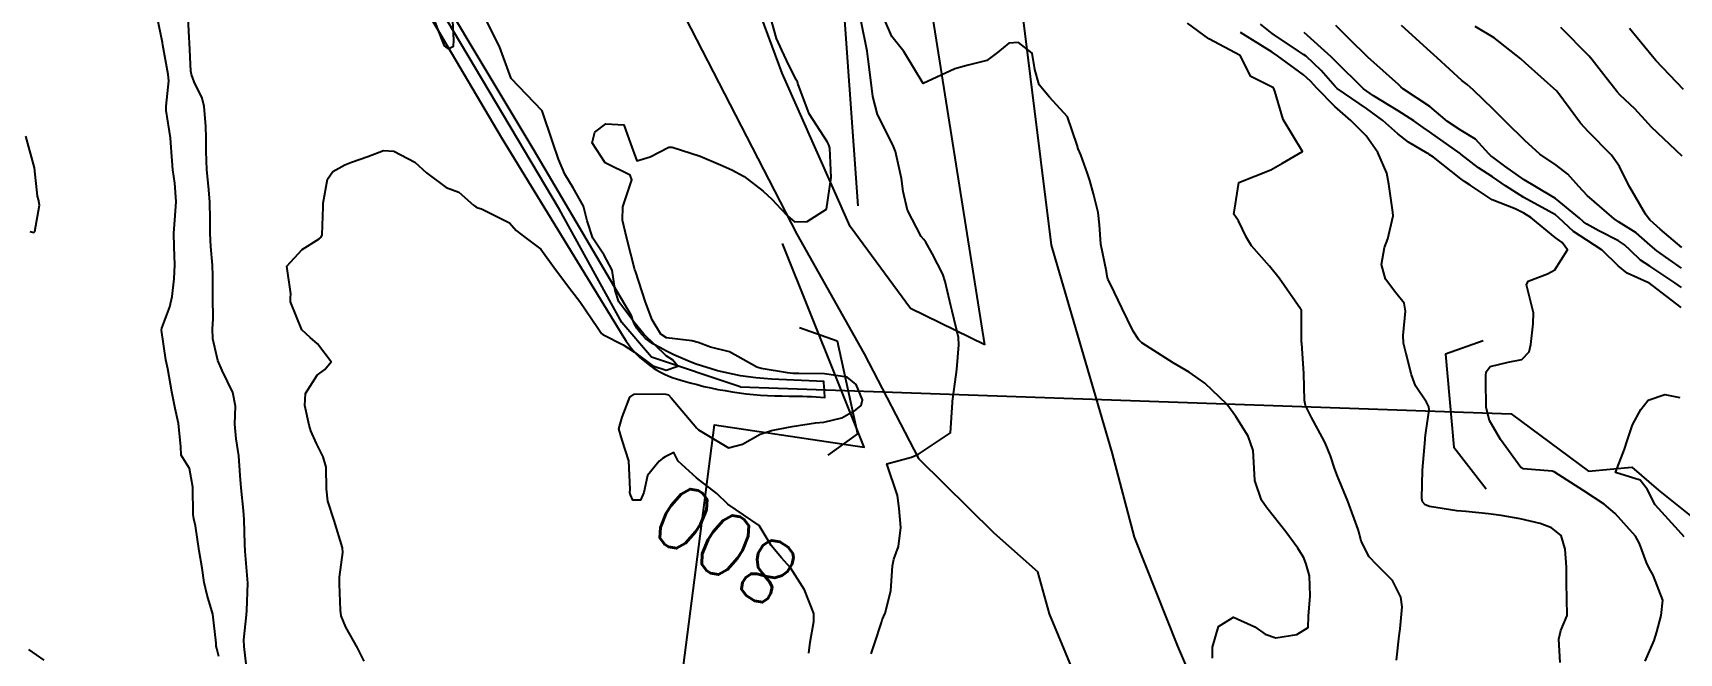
# Model space of a CAD drawing. Header units: metres. Extents: x 307586 to 320046, y 7427249 to 7434250.
# Drawn here: x 319265.1 to 319369, y 7428684 to 7428723.1 of the extents above; entities that cross this region are included whole.
import ezdxf
from ezdxf.enums import TextEntityAlignment as Align

# ---------------------------------------------------------------- set-up
doc = ezdxf.new("R2010")
doc.units = ezdxf.units.M
doc.header["$MEASUREMENT"] = 0
for name, color, linetype in [('Canaleta de Drenagem', 151, 'Continuous'), ('Cotas', 45, 'Continuous'), ('Curvas de Nivel 1m', 11, 'Continuous'), ('Curvas de Nivel 5m', 15, 'Continuous'), ('Divisa', 42, 'FENCELINE2'), ('Hidrografia', 140, 'Continuous'), ('Pontes_Viadutos_Tubos', 190, 'Continuous'), ('Vias Primárias', 230, 'Continuous'), ('Vias Secundárias', 230, 'Continuous')]:
    doc.layers.add(name, color=color, linetype=linetype)
doc.styles.add('Style-STANDARD', font='STANDARD.shx')
doc.linetypes.add('FENCELINE2', pattern='A,0.25,-0.1,[132,ltypeshp.shx,S=0.1,R=0,X=-0.1,Y=0],-0.1,1', length=1.45)

msp = doc.modelspace()

# ---------------------------------------------------------------- linework, layer by layer
at = {"layer": 'Canaleta de Drenagem'}
msp.add_lwpolyline([(319274.75, 7428749.95), (319278.49, 7428743.84), (319294.63, 7428716.52), (319302.38, 7428703.88, 0.180332), (319305.69, 7428701.29, 0.077941), (319312.81, 7428700.2, -0.021658), (319315.07, 7428700.11, -0.005031), (319315, 7428701.12), (319311.7, 7428701.27, -0.121681), (319304.21, 7428703.5, -0.192116), (319302.85, 7428705.25), (319296.72, 7428715.67), (319287.92, 7428730.34), (319276.11, 7428749.95)], format="xyb", dxfattribs=at)
at = {"layer": 'Curvas de Nivel 1m', "flags": 128}
for points, elevation in [([(319276.82, 7428683.77), (319276.68, 7428684.29), (319276.65, 7428684.43), (319276.65, 7428684.61), (319276.43, 7428686.44), (319276.07, 7428687.65), (319275.89, 7428688.44), (319275.77, 7428689.34), (319275.58, 7428690.45), (319275.35, 7428692.01), (319275.23, 7428692.46), (319275.2, 7428692.73), (319275.18, 7428694.46), (319274.96, 7428695.64), (319274.43, 7428696.47), (319274.42, 7428697.02), (319274.27, 7428698.47), (319274.05, 7428699.42), (319273.85, 7428700.47), (319273.59, 7428701.92), (319273.47, 7428702.48), (319273.19, 7428704.35), (319273.21, 7428704.48), (319273.73, 7428705.83), (319273.88, 7428706.47), (319273.99, 7428707.59), (319274.03, 7428708.47), (319274, 7428709.6), (319273.97, 7428710.47), (319274.06, 7428711.56), (319274.13, 7428712.47), (319274.03, 7428713.61), (319273.91, 7428714.47), (319273.81, 7428715.87), (319273.77, 7428716.47), (319273.5, 7428718.21), (319273.49, 7428718.48), (319273.65, 7428720.07), (319273.62, 7428720.48), (319273.28, 7428722.31), (319273.25, 7428722.48), (319272.92, 7428724.1)], 797), ([(319278.63, 7428682.58), (319278.41, 7428684.41), (319278.4, 7428684.84), (319278.57, 7428686.41), (319278.59, 7428686.68), (319278.64, 7428688.41), (319278.63, 7428688.66), (319278.48, 7428690.41), (319278.45, 7428690.86), (319278.41, 7428692.42), (319278.37, 7428692.98), (319278.22, 7428694.42), (319278.17, 7428695.2), (319278.08, 7428696.42), (319277.91, 7428697.5), (319277.83, 7428698.42), (319277.86, 7428699.57), (319277.7, 7428700.42), (319277.03, 7428701.82), (319276.75, 7428702.43), (319276.43, 7428703.81), (319276.42, 7428704.44), (319276.45, 7428705.06), (319276.44, 7428706.44), (319276.43, 7428707.77), (319276.42, 7428708.44), (319276.32, 7428709.63), (319276.26, 7428710.44), (319276.26, 7428711.33), (319276.25, 7428712.44), (319276.17, 7428713.44), (319276.05, 7428714.45), (319276.01, 7428715.64), (319276.01, 7428716.45), (319275.99, 7428717.22), (319275.89, 7428718.45), (319275.76, 7428718.97), (319275.25, 7428720), (319275.09, 7428720.46), (319275.05, 7428720.67), (319274.96, 7428722.46), (319274.94, 7428722.81), (319274.85, 7428724.46)], 798), ([(319290.26, 7428724.28), (319290.87, 7428722.69), (319291.03, 7428722.27), (319291.28, 7428722.08), (319291.62, 7428722.26), (319291.65, 7428722.63), (319291.56, 7428724.27)], 798), ([(319285.98, 7428683.49), (319285.56, 7428684.33), (319284.84, 7428685.63), (319284.53, 7428686.34), (319284.49, 7428686.71), (319284.43, 7428688.34), (319284.44, 7428688.78), (319284.65, 7428690.34), (319284.63, 7428690.62), (319284.09, 7428692.35), (319283.7, 7428693.58), (319283.61, 7428694.35), (319283.6, 7428695.72), (319283.4, 7428696.36), (319282.98, 7428697.21), (319282.62, 7428698), (319282.51, 7428698.37), (319282.24, 7428699.6), (319282.29, 7428700.37), (319283.03, 7428701.52), (319283.51, 7428701.88), (319283.9, 7428702.35), (319283.05, 7428703.49), (319282.58, 7428703.89), (319282.05, 7428704.38), (319281.33, 7428706.14), (319281.34, 7428706.39), (319281.35, 7428706.64), (319281.11, 7428708.39), (319282.07, 7428709.44), (319283.14, 7428710.11), (319283.28, 7428710.22), (319283.34, 7428710.36), (319283.39, 7428712.13), (319283.4, 7428712.36), (319283.67, 7428713.87), (319284.02, 7428714.35), (319284.76, 7428714.77), (319285.19, 7428714.94), (319286.22, 7428715.3), (319287.2, 7428715.68), (319287.87, 7428715.64), (319289.19, 7428714.94), (319289.92, 7428714.28), (319291.17, 7428713.35), (319291.97, 7428713.05), (319292.88, 7428712.24), (319293.04, 7428712.12), (319293.16, 7428712.06), (319293.4, 7428712), (319295.15, 7428711.12), (319295.58, 7428710.64), (319296.13, 7428710.21), (319297.13, 7428709.46), (319298.06, 7428708.18), (319299.1, 7428706.82), (319299.6, 7428706.16), (319300.71, 7428704.52), (319300.96, 7428704.15), (319301.06, 7428704.07), (319302.34, 7428703.42), (319303.05, 7428702.97), (319304.2, 7428702.11), (319305.04, 7428701.84), (319305.79, 7428702.09), (319305.44, 7428702.49), (319305.05, 7428702.73), (319303.63, 7428704.11), (319303.07, 7428704.79), (319302.05, 7428706.14), (319301.82, 7428706.86), (319301.63, 7428708.14), (319301.13, 7428709.09), (319300.41, 7428710.16), (319300.07, 7428711.24), (319299.82, 7428712.16), (319299.17, 7428713.33), (319298.66, 7428714.18), (319298.25, 7428715.13), (319297.89, 7428716.18), (319297.23, 7428718.19), (319295.26, 7428720.22), (319294.53, 7428722.23), (319293.73, 7428723.81)], 799), ([(319317.98, 7428683.94), (319318.2, 7428684.57), (319318.63, 7428685.93), (319318.69, 7428686.1), (319318.86, 7428686.52), (319319.23, 7428687.92), (319319.33, 7428689.49), (319319.41, 7428689.92), (319319.71, 7428690.72), (319319.86, 7428691.92), (319319.75, 7428693.1), (319319.64, 7428693.92), (319318.97, 7428695.93), (319320.54, 7428696.35), (319320.98, 7428696.54), (319322.99, 7428697.88), (319323.11, 7428699.79), (319323.12, 7428699.88), (319323.36, 7428701.56), (319323.39, 7428701.88), (319323.51, 7428703.42), (319323.49, 7428703.88), (319323.09, 7428705.56), (319323.01, 7428705.88), (319322.65, 7428707.43), (319322.51, 7428707.89), (319321.84, 7428709.19), (319321.44, 7428709.91), (319321.3, 7428710.07), (319321.15, 7428710.25), (319320.28, 7428711.92), (319320, 7428713.09), (319319.89, 7428713.92), (319319.52, 7428715.61), (319319.4, 7428715.93), (319319.22, 7428716.28), (319318.38, 7428717.94), (319318.1, 7428719.09), (319317.99, 7428719.94), (319317.8, 7428721.43), (319317.73, 7428721.95), (319317.34, 7428723.91)], 801), ([(319339.53, 7428683.68), (319339.52, 7428684.36), (319339.91, 7428685.67), (319340.86, 7428686.25), (319342.19, 7428685.65), (319342.85, 7428685.18), (319343.52, 7428684.96), (319344.85, 7428685.17), (319345.57, 7428685.61), (319345.58, 7428686.33), (319345.7, 7428687.61), (319345.64, 7428688.86), (319345.44, 7428689.61), (319345.3, 7428690), (319344.91, 7428690.6), (319344.15, 7428691.63), (319342.95, 7428693.15), (319342.61, 7428693.64), (319342.19, 7428694.88), (319342.15, 7428695.65), (319342.09, 7428696.76), (319341.78, 7428697.66), (319341.01, 7428698.92), (319340.43, 7428699.68), (319339.04, 7428701.01), (319338.05, 7428701.7), (319337.05, 7428702.29), (319335.59, 7428703.21), (319335.07, 7428703.55), (319334.87, 7428703.74), (319334.53, 7428704.29), (319333.81, 7428705.75), (319333.11, 7428707.22), (319332.92, 7428707.57), (319332.88, 7428707.76), (319332.83, 7428708.06), (319332.47, 7428709.77), (319332.39, 7428711), (319332.31, 7428711.77), (319332.02, 7428712.94), (319331.79, 7428713.78), (319331.64, 7428714.23), (319331.21, 7428715.4), (319331.06, 7428715.79), (319330.99, 7428716.02), (319330.37, 7428717.8), (319329.25, 7428719.05), (319328.59, 7428719.82), (319328.31, 7428720.78), (319328.15, 7428721.82), (319327.29, 7428722.48), (319326.68, 7428722.45), (319325.96, 7428721.85), (319325.28, 7428721.36), (319324.1, 7428721.05), (319323.27, 7428720.82), (319321.26, 7428719.91), (319320.04, 7428721.92), (319319.3, 7428722.87), (319318.82, 7428723.93)], 802), ([(319351.14, 7428683.54), (319351.3, 7428685.08), (319351.37, 7428685.53), (319351.49, 7428686.91), (319351.41, 7428687.53), (319350.89, 7428688.58), (319349.9, 7428689.56), (319349.41, 7428690.06), (319348.92, 7428691.06), (319348.78, 7428691.57), (319348.72, 7428691.78), (319348.06, 7428693.58), (319347.42, 7428695.14), (319347.25, 7428695.59), (319346.98, 7428696.42), (319346.63, 7428697.24), (319346.45, 7428697.6), (319345.77, 7428698.85), (319345.39, 7428699.61), (319345.33, 7428699.92), (319345.3, 7428701.62), (319345.17, 7428703.52), (319345.15, 7428703.62), (319345.14, 7428703.69), (319345.14, 7428705.62), (319345.13, 7428705.66), (319345.09, 7428705.7), (319343.74, 7428707.63), (319343.12, 7428708.38), (319341.99, 7428709.66), (319341.68, 7428710.19), (319341.16, 7428711.25), (319340.88, 7428711.67), (319340.92, 7428711.92), (319341.19, 7428713.67), (319343.2, 7428714.46), (319343.95, 7428714.88), (319345.21, 7428715.62), (319343.99, 7428717.63), (319343.47, 7428719.43), (319343.37, 7428719.64), (319343.26, 7428719.69), (319341.95, 7428720.34), (319341.28, 7428721.67), (319339.3, 7428722.71), (319337.96, 7428723.7)], 803), ([(319361.46, 7428683.41), (319361.38, 7428684.88), (319361.52, 7428685.41), (319361.91, 7428686.36), (319361.9, 7428687.41), (319361.87, 7428688.43), (319361.86, 7428689.41), (319361.79, 7428690.54), (319361.53, 7428691.41), (319360.93, 7428691.89), (319360.21, 7428692.16), (319358.94, 7428692.45), (319357.74, 7428692.66), (319356.94, 7428692.78), (319355.51, 7428692.93), (319354.94, 7428692.97), (319353.23, 7428693.24), (319352.95, 7428693.35), (319352.79, 7428693.52), (319352.73, 7428693.75), (319352.78, 7428695.52), (319352.94, 7428697.47), (319352.94, 7428697.52), (319352.94, 7428697.57), (319353, 7428697.88), (319353.21, 7428699.33), (319353.18, 7428699.52), (319353.03, 7428699.81), (319352.34, 7428700.84), (319352.09, 7428701.53), (319351.74, 7428702.86), (319351.58, 7428703.54), (319351.56, 7428704.02), (319351.7, 7428705.54), (319351.62, 7428706.06), (319351.1, 7428706.71), (319350.45, 7428707.56), (319350.2, 7428708.49), (319350.39, 7428709.56), (319350.59, 7428710.11), (319350.92, 7428711.55), (319350.91, 7428711.8), (319350.65, 7428713.56), (319350.52, 7428714.24), (319349.96, 7428715.56), (319349.22, 7428716.6), (319348.25, 7428717.58), (319347.25, 7428718.45), (319346.11, 7428719.61), (319345.71, 7428720.06), (319345.27, 7428720.45), (319343.62, 7428721.64), (319343.29, 7428721.87), (319342.68, 7428722.26), (319341.3, 7428723.11)], 804), ([(319369.1, 7428705.79), (319367.3, 7428707.17), (319367.12, 7428707.3), (319367, 7428707.35), (319365.69, 7428707.94), (319365.13, 7428708.4), (319364.13, 7428709.39), (319363.15, 7428710.03), (319362.31, 7428710.57), (319361.39, 7428711.43), (319361.17, 7428711.62), (319360.76, 7428711.85), (319359.18, 7428712.72), (319358.02, 7428713.46), (319357.2, 7428714.01), (319356.31, 7428714.59), (319355.21, 7428715.45), (319355.15, 7428715.5), (319353.23, 7428716.85), (319352.82, 7428717.12), (319352.23, 7428717.54), (319351.24, 7428718.19), (319349.69, 7428719.13), (319349.26, 7428719.41), (319349.06, 7428719.57), (319347.28, 7428721.32), (319347.15, 7428721.46), (319347.01, 7428721.59), (319345.31, 7428723.11)], 806), ([(319369.12, 7428707.04), (319368.71, 7428707.33), (319367.13, 7428708.38), (319366.55, 7428708.77), (319365.91, 7428709.37), (319365.52, 7428709.74), (319365.15, 7428709.98), (319363.92, 7428710.62), (319363.16, 7428711.04), (319362.94, 7428711.19), (319362.69, 7428711.41), (319361.18, 7428712.65), (319359.87, 7428713.44), (319359.2, 7428713.83), (319357.98, 7428714.69), (319357.21, 7428715.26), (319357.09, 7428715.35), (319356.96, 7428715.47), (319356.12, 7428716.39), (319355.23, 7428716.93), (319354.36, 7428717.51), (319353.25, 7428718.45), (319351.59, 7428719.55), (319351.41, 7428719.69), (319351.27, 7428719.83), (319349.33, 7428721.57), (319349.28, 7428721.61), (319348.2, 7428722.68), (319347.31, 7428723.56)], 807), ([(319369.13, 7428708.26), (319367.58, 7428709.35), (319367.15, 7428709.72), (319366.27, 7428710.48), (319365.16, 7428711.19), (319364.87, 7428711.38), (319363.18, 7428712.85), (319362.65, 7428713.41), (319361.96, 7428714.18), (319361.21, 7428714.76), (319360.19, 7428715.44), (319359.23, 7428716.31), (319358.07, 7428717.46), (319357.25, 7428718.28), (319356, 7428719.49), (319355.6, 7428719.83), (319355.27, 7428720.1), (319353.71, 7428721.52), (319353.29, 7428721.89), (319351.46, 7428723.55)], 808), ([(319369.15, 7428709.57), (319367.79, 7428710.71), (319367.16, 7428711.29), (319367.13, 7428711.32), (319367.09, 7428711.35), (319366.85, 7428711.67), (319365.86, 7428713.37), (319365.63, 7428713.81), (319365.21, 7428714.66), (319364.7, 7428715.39), (319363.24, 7428716.87), (319362.76, 7428717.41), (319362.11, 7428718.28), (319361.26, 7428719.43), (319359.28, 7428721.19), (319358.98, 7428721.45), (319357.3, 7428722.78), (319356.11, 7428723.49)], 809), ([(319369.26, 7428719.52), (319367.51, 7428721.35), (319367.29, 7428721.6), (319365.84, 7428723.37)], 811), ([(319264.89, 7428710.58), (319265.13, 7428710.51), (319265.2, 7428710.58), (319265.49, 7428712.24), (319265.43, 7428712.58), (319265.38, 7428712.79), (319265.18, 7428714.58), (319264.63, 7428716.59)], 796), ([(319369.3, 7428691.32), (319368.93, 7428691.72), (319367.47, 7428693.34), (319366.96, 7428694.32), (319366.51, 7428694.9), (319364.97, 7428695.38), (319365.53, 7428696.84), (319365.69, 7428697.37), (319366.04, 7428698.39), (319366.57, 7428699.36), (319367.03, 7428699.93), (319368.08, 7428700.29), (319369.03, 7428700.1)], 806), ([(319265.79, 7428683.54), (319264.82, 7428684.22)], 796)]:
    msp.add_lwpolyline(points, dxfattribs=dict(at, elevation=elevation))
at = {"layer": 'Curvas de Nivel 5m', "flags": 128}
for points, elevation in [([(319314.05, 7428683.99), (319314.13, 7428684.69), (319314.36, 7428685.98), (319314.36, 7428686.48), (319313.77, 7428687.99), (319312.89, 7428689.37), (319312.33, 7428690.01), (319311.67, 7428690.78), (319310.92, 7428692.03), (319308.94, 7428693.38), (319308.25, 7428694.06), (319306.96, 7428695.04), (319305.8, 7428696.09), (319305.53, 7428696.64), (319304.98, 7428696.37), (319304.82, 7428696.26), (319304.6, 7428696.1), (319303.88, 7428695.19), (319303.64, 7428694.11), (319303.43, 7428693.63), (319302.94, 7428693.63), (319302.79, 7428693.97), (319302.76, 7428694.12), (319302.77, 7428694.3), (319302.7, 7428696.12), (319302.28, 7428697.42), (319302.07, 7428698.13), (319302.27, 7428698.86), (319302.76, 7428700.12), (319303.02, 7428700.31), (319304.79, 7428700.34), (319305.03, 7428700.31), (319305.2, 7428700.27), (319305.36, 7428700.09), (319306.99, 7428698.17), (319307.09, 7428698.07), (319308.98, 7428696.93), (319309.86, 7428697.16), (319310.99, 7428697.8), (319311.69, 7428698.02), (319312.77, 7428698.23), (319313, 7428698.27), (319314.47, 7428698.51), (319315, 7428698.56), (319316.14, 7428698.83), (319317.01, 7428699.32), (319317.35, 7428699.61), (319317.43, 7428699.95), (319317.03, 7428700.93), (319316.47, 7428701.39), (319315.04, 7428701.59), (319313.42, 7428701.62), (319313.04, 7428701.63), (319312.7, 7428701.66), (319311.04, 7428701.94), (319310.78, 7428702.03), (319309.05, 7428702.99), (319307.84, 7428703.28), (319307.06, 7428703.58), (319306.66, 7428703.68), (319305.06, 7428703.87), (319304.72, 7428704.1), (319304.17, 7428705.01), (319303.75, 7428706.11), (319303.11, 7428708.07), (319303.1, 7428708.11), (319303.08, 7428708.15), (319302.56, 7428710.13), (319302.3, 7428711.28), (319302.31, 7428712.13), (319302.89, 7428713.83), (319302.78, 7428714.13), (319301.19, 7428714.91), (319300.38, 7428716.16), (319300.54, 7428716.84), (319301.23, 7428717.36), (319302.38, 7428717.29), (319302.79, 7428716.13), (319303.2, 7428715.02), (319304.03, 7428715.28), (319305.21, 7428715.88), (319305.42, 7428715.88), (319307.2, 7428715.33), (319308.48, 7428714.77), (319309.19, 7428714.45), (319309.97, 7428714.04), (319311.17, 7428713.12), (319311.73, 7428712.58), (319312.28, 7428712.01), (319312.71, 7428711.56), (319313.15, 7428711.19), (319313.94, 7428711.21), (319315.16, 7428711.98), (319315.46, 7428713.98), (319315.37, 7428715.82), (319315.33, 7428715.98), (319315.3, 7428716.07), (319315.22, 7428716.2), (319314.08, 7428717.99), (319313.36, 7428719.91), (319313.33, 7428720), (319313.26, 7428720.13), (319312.64, 7428721.37), (319312.35, 7428722.01), (319312.02, 7428722.75), (319311.66, 7428724.02)], 800), ([(319366.83, 7428683.48), (319367.41, 7428684.78), (319367.56, 7428685.34), (319367.84, 7428686.37), (319367.94, 7428687.34), (319367.33, 7428688.91), (319367.08, 7428689.35), (319366.91, 7428689.71), (319366.47, 7428690.91), (319366.22, 7428691.36), (319364.94, 7428692.8), (319364.24, 7428693.39), (319362.96, 7428694.23), (319361.09, 7428695.42), (319360.97, 7428695.47), (319359.13, 7428695.6), (319358.98, 7428695.69), (319357.7, 7428697.46), (319357.01, 7428698.65), (319356.8, 7428699.47), (319356.78, 7428701.21), (319356.77, 7428701.47), (319356.8, 7428701.72), (319357.05, 7428702.06), (319358.19, 7428702.33), (319359.06, 7428702.5), (319359.52, 7428702.99), (319359.62, 7428703.44), (319359.77, 7428704.76), (319359.78, 7428705.44), (319359.35, 7428707.2), (319359.46, 7428707.45), (319360.67, 7428707.9), (319361.13, 7428708.15), (319361.93, 7428709.42), (319361.59, 7428709.87), (319361.15, 7428710.2), (319359.61, 7428711.45), (319359.17, 7428711.73), (319358.62, 7428712.01), (319357.18, 7428712.57), (319355.79, 7428713.49), (319355.43, 7428713.73), (319355.2, 7428713.89), (319353.48, 7428715.25), (319353.21, 7428715.43), (319353.16, 7428715.47), (319353.08, 7428715.52), (319351.89, 7428716.21), (319351.22, 7428716.72), (319350.27, 7428717.56), (319349.24, 7428718.33), (319347.4, 7428719.59), (319347.26, 7428719.71), (319346.39, 7428720.72), (319345.43, 7428721.62), (319345.28, 7428721.73), (319344.96, 7428721.95), (319343.3, 7428723.05), (319342.56, 7428723.65)], 805), ([(319369.16, 7428715.33), (319367.24, 7428717.15), (319367.05, 7428717.35), (319366.19, 7428718.3), (319365.26, 7428719.17), (319365.06, 7428719.38), (319364.23, 7428720.44), (319363.49, 7428721.4), (319363.29, 7428721.62), (319361.51, 7428723.43)], 810)]:
    msp.add_lwpolyline(points, dxfattribs=dict(at, elevation=elevation))
at = {"layer": 'Divisa'}
for points in [[(319317.17, 7428712.2), (319314.45, 7428749.95)], [(319291.52, 7428569.16), (319294.24, 7428586.48), (319297.71, 7428611.33), (319299.54, 7428633.64), (319301.56, 7428653.05), (319306.04, 7428682.39), (319308.1, 7428698.38), (319317.55, 7428696.97), (319312.39, 7428709.81)]]:
    msp.add_lwpolyline(points, dxfattribs=at)
at = {"layer": 'Hidrografia'}
for points in [[(319309.72, 7428700.77), (319304.13, 7428702.64), (319302.25, 7428704.84), (319298.31, 7428711.95), (319290.77, 7428724.66), (319282.8, 7428737.85), (319275.55, 7428749.95)], [(319309.72, 7428700.77), (319358.37, 7428699.07), (319363.26, 7428695.47), (319365.99, 7428695.71), (319367.67, 7428694.27), (319369.67, 7428692.67)]]:
    msp.add_lwpolyline(points, dxfattribs=at)
at = {"layer": 'Pontes_Viadutos_Tubos'}
for points in [[(319313.47, 7428704.52), (319315.85, 7428703.68), (319317.12, 7428697.82), (319315.25, 7428696.47)], [(319356.62, 7428703.68), (319354.24, 7428702.83), (319354.75, 7428696.98), (319356.79, 7428694.35)]]:
    msp.add_lwpolyline(points, dxfattribs=at)
at = {"layer": 'Vias Primárias', "elevation": 795.49}
for points in [[(319365.45, 7428548.08), (319371.87, 7428563.06), (319375, 7428577.26), (319376.27, 7428585.55), (319375.69, 7428592.54), (319374.71, 7428603.42), (319374.12, 7428606.4), (319370.4, 7428619.32), (319366.14, 7428629.07), (319361.14, 7428639.41), (319355.12, 7428649.59), (319348.22, 7428661.43), (319342.25, 7428673.04), (319337.35, 7428684.44), (319334.61, 7428691.31), (319333.19, 7428696.64), (319329.37, 7428709.71), (319327.36, 7428725.76), (319325.94, 7428737.91), (319325.55, 7428748.59), (319325.69, 7428749.95)], [(319365.45, 7428548.08), (319371.87, 7428563.06), (319375, 7428577.26), (319376.27, 7428585.55), (319375.69, 7428592.54), (319374.71, 7428603.42), (319374.12, 7428606.4), (319370.4, 7428619.32), (319366.14, 7428629.07), (319361.14, 7428639.41), (319355.12, 7428649.59), (319348.22, 7428661.43), (319342.25, 7428673.04), (319337.35, 7428684.44), (319334.61, 7428691.31), (319333.19, 7428696.64), (319329.37, 7428709.71), (319327.36, 7428725.76), (319325.94, 7428737.91), (319325.55, 7428748.59), (319325.69, 7428749.95)], [(319325.15, 7428703.43), (319321.26, 7428727.96), (319318.99, 7428747.93)], [(319325.15, 7428703.43), (319321.26, 7428727.96), (319318.99, 7428747.93)], [(319362.44, 7428559.05), (319368.37, 7428579.91), (319368.83, 7428586.09), (319368.72, 7428594.54), (319367.12, 7428606.98), (319362.22, 7428620.66), (319355.14, 7428636.52), (319345.57, 7428652.45), (319339.17, 7428664), (319332.91, 7428677.66), (319329.25, 7428686.47), (319328.5, 7428689.12)], [(319362.44, 7428559.05), (319368.37, 7428579.91), (319368.83, 7428586.09), (319368.72, 7428594.54), (319367.12, 7428606.98), (319362.22, 7428620.66), (319355.14, 7428636.52), (319345.57, 7428652.45), (319339.17, 7428664), (319332.91, 7428677.66), (319329.25, 7428686.47), (319328.5, 7428689.12)]]:
    msp.add_lwpolyline(points, dxfattribs=at)
at = {"layer": 'Vias Secundárias'}
for points, elevation in [([(319288.68, 7428749.95), (319294.63, 7428740.54), (319305.55, 7428725.44), (319313.29, 7428710.4), (319317.54, 7428702.86), (319320.98, 7428696.26), (319325.73, 7428691.57), (319328.5, 7428689.12)], 800.86), ([(319288.68, 7428749.95), (319294.63, 7428740.54), (319305.55, 7428725.44), (319313.29, 7428710.4), (319317.54, 7428702.86), (319320.98, 7428696.26), (319325.73, 7428691.57), (319328.5, 7428689.12)], 800.86), ([(319325.15, 7428703.43), (319320.46, 7428705.71), (319316.66, 7428710.88), (319312.37, 7428720.56), (319310.84, 7428724.7), (319301.48, 7428738.8), (319295.56, 7428747.53), (319293.92, 7428749.95)], 795.49), ([(319325.15, 7428703.43), (319320.46, 7428705.71), (319316.66, 7428710.88), (319312.37, 7428720.56), (319310.84, 7428724.7), (319301.48, 7428738.8), (319295.56, 7428747.53), (319293.92, 7428749.95)], 795.49)]:
    msp.add_lwpolyline(points, dxfattribs=dict(at, elevation=elevation))

# ---------------------------------------------------------------- texts
at = {"layer": 'Cotas', "style": 'Style-STANDARD'}
msp.add_text('800', height=4, rotation=147.8739, dxfattribs=at).set_placement((319308.78, 7428690.81, 800), align=Align.MIDDLE_CENTER)

doc.saveas('drawing.dxf')
